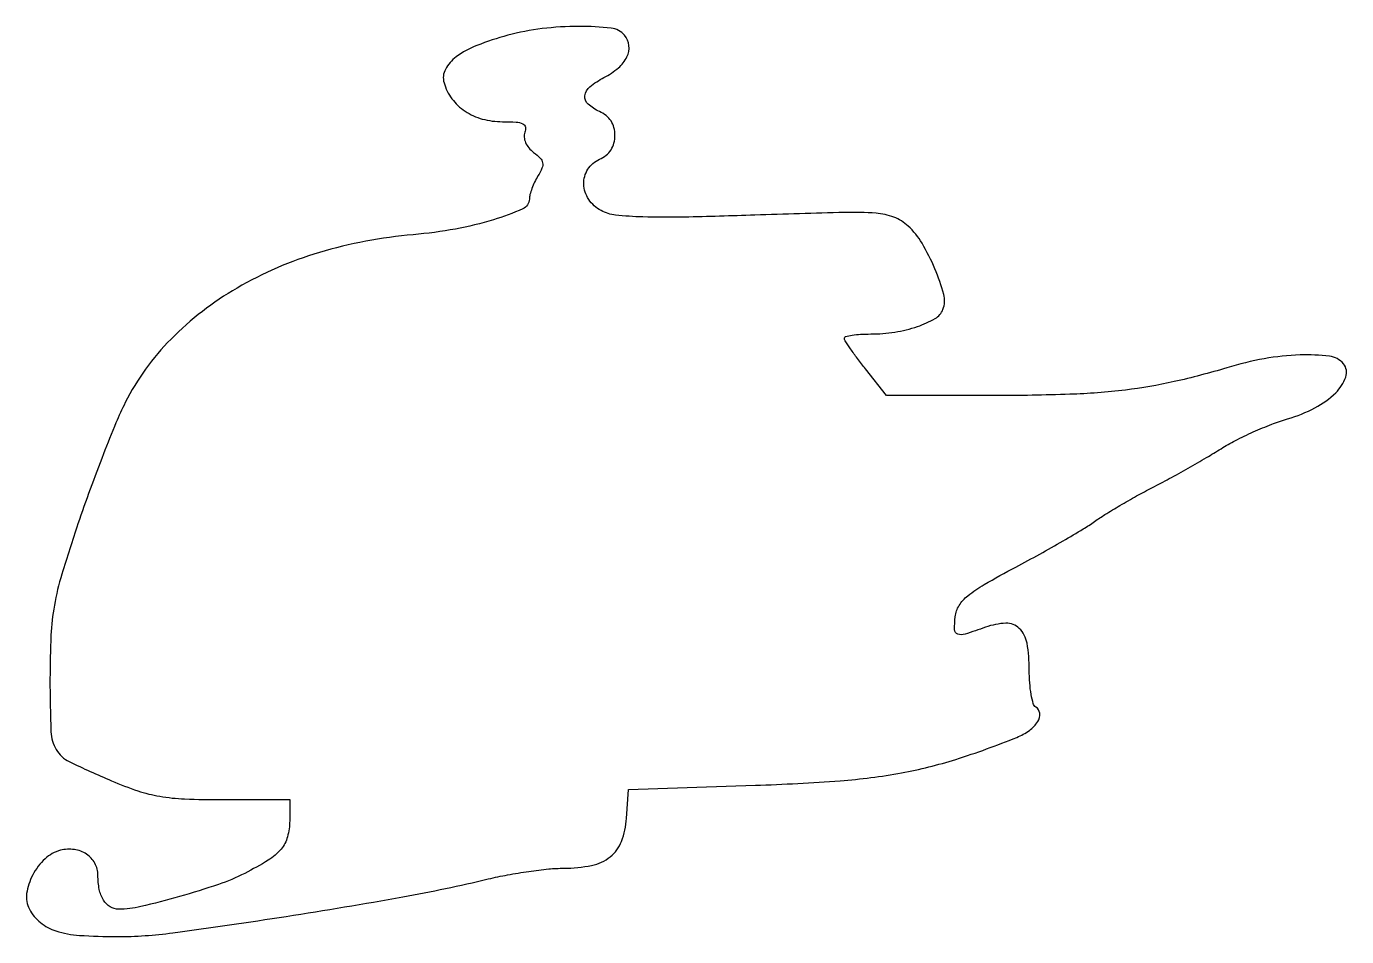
# Model space of a CAD drawing. Extents: x 1 to 193, y 0 to 133.
import ezdxf

# ---------------------------------------------------------------- set-up
doc = ezdxf.new("R2010")
doc.units = 0

msp = doc.modelspace()

# ---------------------------------------------------------------- linework, layer by layer
msp.add_lwpolyline([(70.848623, 131.612136, 0.026805), (66.338775, 130.134075, 0.067265), (63.315337, 128.464125, 0.110491), (61.741459, 126.639482, 0.195958), (61.537167, 124.694363, 0.08886), (62.695816, 122.353553, 0.086705), (64.603253, 120.537202, 0.081228), (67.129245, 119.391346, 0.066037), (70.079399, 119, -0.015231), (72.063846, 118.939535, -0.095782), (73.04049, 118.688177, -0.240949), (73.412647, 118.203704, -0.138004), (73.34319, 117.451956, 0.115062), (73.24467, 116.738873, 0.079997), (73.447776, 115.948325, 0.070827), (73.924898, 115.174555, 0.059732), (74.624575, 114.51286, -0.038681), (75.575633, 113.686244, -0.150633), (75.930793, 113.002285, -0.146895), (75.843739, 112.2267, -0.036181), (75.25, 111.074473, 0.025185), (74.771542, 110.194026, 0.022902), (74.367188, 109.24196, 0.023566), (74.084958, 108.356964, 0.06549), (74, 107.711113, -0.299241), (73.041899, 106.253577, -0.027335), (68.765272, 104.677443, -0.02973), (63.219092, 103.326065, -0.022919), (57.046448, 102.495643, 0.049846), (43.33277, 99.893615, 0.060238), (31.309748, 94.704424, 0.065379), (21.675784, 87.252833, 0.07876), (14.989293, 77.978789, 0.018413), (13.636553, 75.03431, 0.005596), (11.80291, 70.47843, 0.005596), (9.860999, 65.323327, 0.006076), (8.089211, 60.26497, 0.00724), (5.738837, 52.934733, 0.029298), (4.636515, 48.375479, 0.033325), (4.144998, 44.006058, 0.011349), (4, 37.618743, 0.008703), (4.134521, 29.890944, 0.127752), (4.903479, 27.304091, 0.14504), (6.819344, 25.555924, 0.01224), (12.971155, 22.756057, 0.019704), (16.840819, 21.285226, 0.038975), (20.025461, 20.485897, 0.032278), (23.662387, 20.108233, 0.009734), (29.221155, 20), (39, 20), (39, 16.928571, -0.066674), (38.681143, 14.548048, -0.110365), (37.738104, 12.763494, -0.077966), (35.867007, 11.157852, -0.020862), (32.437312, 9.231038, -0.035726), (28.603757, 7.616014, -0.012618), (22.909646, 5.841733, -0.011448), (17.258579, 4.375071, -0.057824), (14.026222, 4, -0.138233), (12.775306, 4.352573, -0.11892), (11.806957, 5.322433, -0.089227), (11.199212, 6.88977, -0.048018), (11, 8.959343, 0.124044), (10.560268, 10.704552, 0.123157), (9.345339, 12.038508, 0.113864), (7.559177, 12.711298, 0.095132), (5.531175, 12.59718, 0.127748), (3.286253, 11.370701, 0.082751), (1.481916, 9.004709, 0.085996), (0.594254, 6.278978, 0.160009), (0.992568, 4.013887, 0.09822), (2.611621, 2.041008, 0.096229), (4.872227, 0.818018, 0.059756), (8.290702, 0.179453, 0.016326), (13.785063, 0, 0.033651), (21.952221, 0.550282, 0.00486), (38.487245, 2.952497, 0.005923), (55.507434, 5.80123, 0.014293), (68, 8.415208, -0.013174), (70.820078, 9.011879, -0.010184), (73.920576, 9.517931, -0.010322), (76.836547, 9.871844, -0.024223), (79.027494, 9.985219, 0.048864), (83.097862, 10.397384, 0.118749), (85.817445, 11.660996, 0.1353), (87.451159, 13.899405, 0.072425), (88.193333, 17.267013), (88.5, 21.5), (107, 22.098305, 0.010556), (119.390812, 22.761104, 0.026678), (128.340474, 23.912003, 0.031177), (136.265889, 25.881517, 0.020051), (145.178145, 29.094437, 0.058462), (147.022253, 30.108814, 0.098124), (148.230281, 31.391349, 0.162954), (148.523353, 32.60576, 0.237034), (147.956326, 33.526992, -0.188954), (147.583235, 34.024223, -0.023813), (147.280921, 35.359861, -0.025281), (147.069791, 37.047948, -0.01847), (147, 38.936572, 0.042025), (146.670136, 42.85423, 0.158555), (145.542136, 45.007786, 0.20667), (143.579545, 45.760456, 0.076545), (140.613168, 45.177082, -0.010198), (137.627866, 44.165935, -0.161685), (136.571036, 44.181166, -0.311663), (136.099686, 44.82554, -0.035802), (136.183578, 46.719148, -0.111744), (136.75299, 48.337021, -0.081177), (138.020068, 49.773053, -0.041654), (140.410757, 51.417616, -0.007916), (145.043038, 53.969148, 0.004541), (148.530572, 55.859566, 0.004692), (151.945166, 57.792866, 0.004537), (154.871345, 59.521725, 0.020026), (156.543038, 60.623588, -0.016868), (158.054415, 61.633527, -0.006242), (160.247017, 62.956384, -0.006178), (162.677516, 64.341617, -0.007405), (165, 65.582958, 0.005962), (167.433509, 66.874625, 0.003913), (170.20625, 68.417293, 0.003937), (172.882765, 69.961942, 0.007559), (175, 71.249595, -0.022191), (177.100978, 72.444604, -0.012962), (179.713928, 73.696683, -0.012946), (182.399761, 74.816573, -0.021365), (184.728266, 75.604865, 0.049537), (188.72032, 77.21185, 0.074242), (191.751393, 79.421404, 0.112023), (193.219689, 81.714346, 0.2658), (192.882675, 83.641368, 0.192373), (190.828211, 84.758319, 0.037903), (186.552624, 84.938423, 0.035957), (181.322828, 84.384338, 0.029435), (175.855335, 83.067827, -0.018782), (168.147776, 81.037379, -0.025203), (161.028468, 79.818029, -0.021102), (152.916639, 79.191901, -0.008709), (141.90037, 79), (126.168059, 79), (123.084029, 82.893904, -0.007052), (121.902417, 84.429832, -0.010207), (120.905934, 85.822015, -0.006232), (120.113995, 87.009016, -0.144976), (120, 87.393904, -0.345324), (120.186734, 87.632037, -0.021171), (121.131166, 87.821959, -0.024242), (122.374531, 87.956315, -0.014793), (123.850777, 88, 0.038687), (127.373404, 88.272969, 0.043568), (130.669822, 89.085785, 0.048032), (133.244477, 90.250484, 0.172577), (134.399841, 91.599585, 0.159868), (134.50768, 93.782809, 0.032114), (133.22236, 97.512093, 0.034647), (131.34946, 101.24174, 0.072762), (129.314912, 103.758134, 0.094599), (127.226314, 105.058804, 0.074491), (124.620379, 105.640541, 0.024411), (119.998009, 105.742781, 0.001676), (106.915371, 105.349542, -0.002968), (96.657553, 105.067748, -0.012745), (90.545929, 105.09195, -0.019197), (86.589589, 105.360745, -0.096592), (84.480591, 106.010387, -0.123623), (82.664699, 107.659808, -0.140075), (81.950788, 109.895704, -0.150688), (82.543582, 112.051033, -0.148537), (84.25, 113.512872, 0.065928), (85.217934, 114.099815, 0.080426), (85.926287, 114.885757, 0.079803), (86.354197, 115.860289, 0.063705), (86.5, 117, 0.063705), (86.354197, 118.139711, 0.079803), (85.926287, 119.114243, 0.080426), (85.217934, 119.900185, 0.065928), (84.25, 120.487128, -0.080268), (82.577047, 121.568027, -0.245598), (82.121674, 122.795251, -0.192481), (82.84911, 124.105979, -0.051689), (84.878819, 125.437335, 0.055805), (86.99612, 126.851135, 0.104664), (88.2558, 128.467561, 0.142072), (88.539645, 130.10964, 0.146442), (87.894808, 131.626748, 0.195516), (85.949002, 132.669401, 0.026658), (81.246574, 132.916255, 0.030091), (75.860431, 132.587177, 0.035496)], format="xyb", close=True)

doc.saveas('drawing.dxf')
